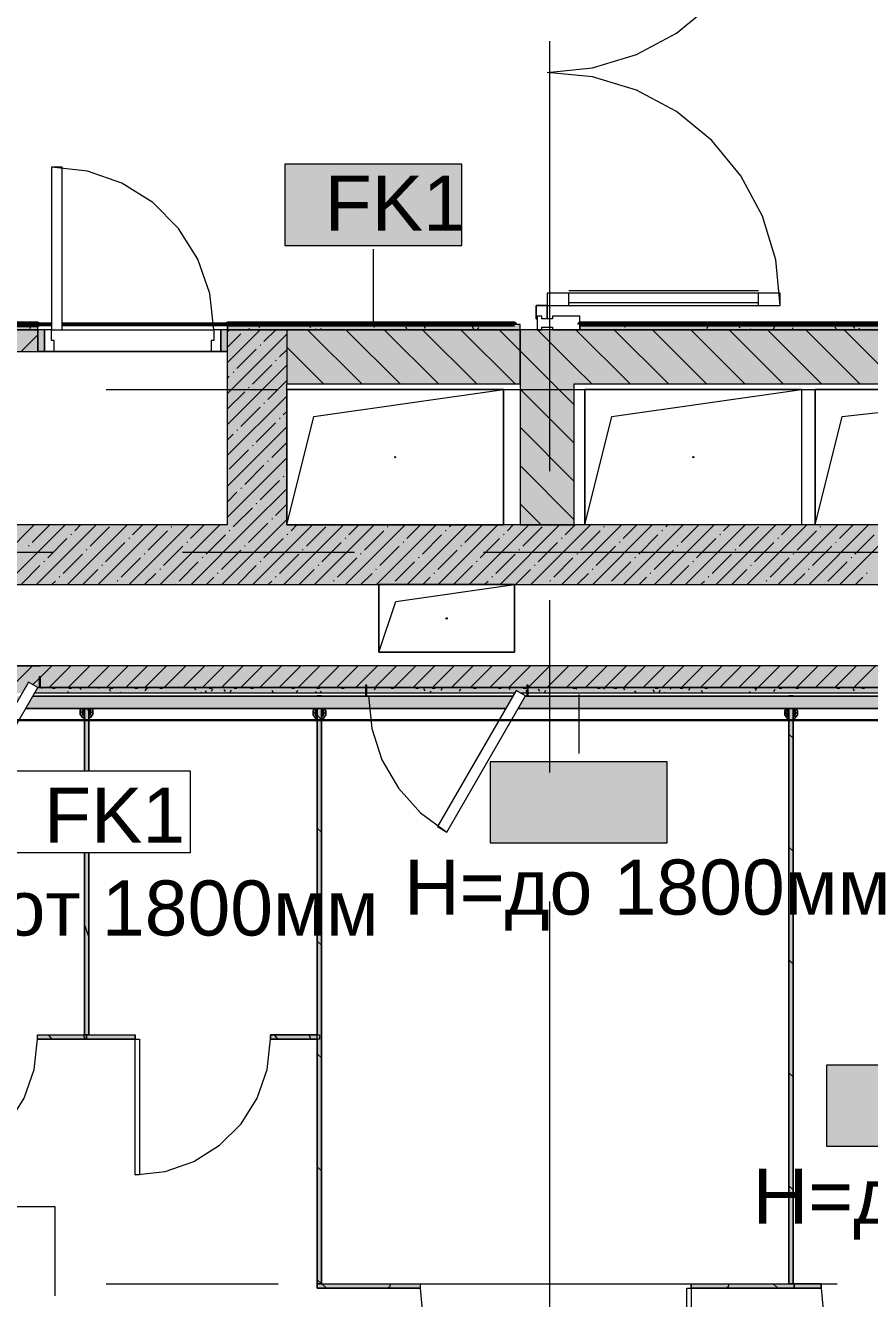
# Model space of a CAD drawing. Header units: millimetres. Extents: x -3817 to 677485, y -22715 to 103890.
# Drawn here: x 648750 to 651865, y 9621 to 14319 of the extents above; entities that cross this region are included whole.
import ezdxf

# ---------------------------------------------------------------- set-up
doc = ezdxf.new("R2010")
doc.units = ezdxf.units.MM
doc.layers.add('PDF _Геометрия', color=7, linetype='Continuous', true_color=0x1d1d1d)
doc.layers.add('PDF _Сплошная заливка', color=7, linetype='Continuous', true_color=0xffffff)
doc.layers.add('PDF _Текст', color=7, linetype='Continuous')
doc.styles.add('PDF GOST-Common', font='arial.ttf')

msp = doc.modelspace()

# ---------------------------------------------------------------- hatches: boundary and pattern name
at = {"layer": 'PDF _Сплошная заливка', "transparency": 33554559}
h = msp.add_hatch(color=256, dxfattribs=at)
h.paths.add_polyline_path([(650775.5, 12475.9), (650775.5, 13195.9), (650575.5, 13195.9), (650575.5, 12475.9)], flags=0)
h.paths.add_polyline_path([(650575.5, 15095.9), (650775.5, 15095.9), (650775.5, 15275.9), (650575.5, 15275.9), (650575.5, 15255.9)], flags=0)
h = msp.add_hatch(color=256, dxfattribs=at)
h.paths.add_polyline_path([(650575.5, 13195.9), (650575.5, 13215.9), (649495.6, 13215.9), (649495.6, 13195.9)], flags=0)
h.paths.add_polyline_path([(648776.4, 13195.9), (648795.6, 13195.9), (648795.6, 13215.9), (648615.5, 13215.9), (648615.5, 13195.9)], flags=0)
for points in [[(652664.5, 13195.9), (652904.5, 13195.9), (652904.5, 13215.9), (650795.5, 13215.9), (650795.5, 13195.9), (652363.3, 13195.9)], [(649494.5, 12475.9), (649714.5, 12475.9), (649714.5, 13195.9), (649495.6, 13194.8), (649494.5, 13115.9)], [(650928.5, 12995.9), (652664.5, 12995.9), (652664.5, 13195.9), (650775.5, 13195.9), (650775.5, 12995.9)], [(646365.5, 12255.9), (653685.5, 12255.9), (653685.5, 12475.9), (646285.5, 12475.9), (646285.5, 12255.9)], [(653135.5, 11875.9), (653155.5, 11875.9), (653155.5, 11955.9), (646365.5, 11955.9), (646365.5, 11875.9), (646405.5, 11875.9), (646405.5, 11915.9), (646410.5, 11915.9), (646410.5, 11875.9), (646949.3, 11875.9), (646960.8, 11895.9), (646995.5, 11875.9), (647000.5, 11875.9), (647000.5, 11915.9), (647005.5, 11915.9), (647005.5, 11875.9), (648205.5, 11875.9), (648205.5, 11915.9), (648210.5, 11915.9), (648210.5, 11875.9), (648749.3, 11875.9), (648760.8, 11895.9), (648795.5, 11875.9), (648800.5, 11875.9), (648800.5, 11915.9), (648805.5, 11915.9), (648805.5, 11875.9), (650005.5, 11875.9), (650005.5, 11884.9), (650010.5, 11884.9), (650010.5, 11875.9), (650600.5, 11875.9), (650600.5, 11884.9), (650605.5, 11884.9), (650605.5, 11875.9), (652363.3, 11875.9)]]:
    msp.add_hatch(color=256, dxfattribs=at).paths.add_polyline_path(points)
h = msp.add_hatch(color=256, dxfattribs=at)
h.paths.add_polyline_path([(652363.3, 11855.9), (653135.5, 11855.9), (653135.5, 11875.9), (650605.5, 11875.9), (650605.5, 11855.9), (651645.9, 11855.9)], flags=0)
h.paths.add_polyline_path([(646405.5, 11855.9), (646937.7, 11855.9), (646949.3, 11875.9), (646385.5, 11875.9), (646385.5, 11855.9)], flags=0)
h.paths.add_polyline_path([(647000.5, 11855.9), (648737.7, 11855.9), (648749.3, 11875.9), (646995.5, 11875.9), (646983.9, 11855.9), (646995.5, 11855.9)], flags=0)
h.paths.add_polyline_path([(650595.5, 11855.9), (650600.5, 11855.9), (650600.5, 11875.9), (650010.5, 11875.9), (650010.5, 11855.9), (650555.6, 11855.9), (650560.8, 11864.9), (650576.4, 11855.9)], flags=0)
h.paths.add_polyline_path([(650005.5, 11855.9), (650005.5, 11875.9), (648795.5, 11875.9), (648783.9, 11855.9), (649852.5, 11855.9)], flags=0)
at = {"layer": 'PDF _Сплошная заливка', "true_color": 0xd7cdc4, "transparency": 33554559}
h = msp.add_hatch(color=254, dxfattribs=at)
h.paths.add_polyline_path([(653078, 11798.4), (653123, 11843.4), (650594.6, 11843.4), (650568.6, 11798.4), (652363.3, 11798.4)], flags=0)
h.paths.add_polyline_path([(649673.1, 11798.4), (650522.4, 11798.4), (650548.4, 11843.4), (648776.4, 11842.8), (648750.7, 11798.4), (649493.8, 11798.4)], flags=0)
h.paths.add_polyline_path([(648238.4, 11798.4), (648704.5, 11798.4), (648730.5, 11843.4), (646976.7, 11843.4), (646950.7, 11798.4), (648059, 11798.4)], flags=0)
h.paths.add_polyline_path([(646443, 11798.4), (646904.5, 11798.4), (646930.5, 11843.4), (646398, 11843.4)], flags=0)
at = {"layer": 'PDF _Сплошная заливка', "true_color": 0xe2ddcd, "transparency": 33554559}
h = msp.add_hatch(color=254, dxfattribs=at)
h.paths.add_polyline_path([(648967.4, 10593.9), (648983.4, 10593.9), (648983.4, 11267.4), (648967.4, 11267.4), (648967.4, 11170.7)], flags=0)
h.paths.add_polyline_path([(648967.4, 11567.4), (648983.4, 11567.4), (648983.4, 11793.9), (648967.4, 11793.9), (648967.4, 11684.5)], flags=0)

# ---------------------------------------------------------------- linework, layer by layer
at = {"layer": 'PDF _Геометрия', "color": 253, "lineweight": 9, "true_color": 0xaaaaaa}
for points in [[(650638.5, 13235.9), (650635.5, 13235.9), (650635.5, 13285.9), (650675.5, 13285.9), (651535.5, 13285.9), (651519, 13453.6), (651470, 13615), (651390.5, 13763.6), (651283.6, 13894), (651153.3, 14000.9), (651004.6, 14080.4), (650843.3, 14129.3), (650675.5, 14145.9), (650843.3, 14162.4), (651004.6, 14211.3), (651153.3, 14290.8), (651283.6, 14397.7), (651390.5, 14528.1), (651470, 14676.7), (651519, 14838.1), (651535.5, 15005.9), (650675.5, 15005.9), (650675.5, 15055.9)], [(650685.5, 12674), (650685.5, 14261.5)], [(648885.6, 13195.9), (649445.6, 13195.9), (649430.6, 13329.4), (649386.2, 13456.2), (649314.7, 13570), (649219.7, 13665), (649105.9, 13736.4), (648979.1, 13780.8), (648845.6, 13795.9)], [(651455.5, 13339.9), (650755.5, 13339.9)], [(650755.5, 13285.9), (650755.5, 13330.9)], [(651455.5, 13295.9), (650755.5, 13295.9)], [(651455.5, 13285.9), (651455.5, 13330.9)], [(650675.5, 13235.9), (650675.5, 13285.9)], [(648845.6, 13195.9), (649445.6, 13195.9)], [(649455.6, 13115.9), (648835.6, 13115.9), (649455.6, 13115.9)], [(649047.7, 12975.9), (649682.7, 12975.9)], [(650158.9, 12975.9), (651746.4, 12975.9)], [(647265.8, 12375.9), (648853.3, 12375.9)], [(649329.6, 12375.9), (649964.6, 12375.9)], [(650440.8, 12375.9), (652028.3, 12375.9)], [(650685.5, 11562.8), (650685.5, 12197.8)], [(650015.5, 11844.9), (650028.2, 11724.3), (650065.6, 11608.9), (650126.2, 11503.9), (650207.4, 11413.8), (650305.5, 11342.6)], [(650685.5, 9499), (650685.5, 11086.5)], [(649047.7, 9675.9), (649682.7, 9675.9)], [(650158.9, 9675.9), (651746.4, 9675.9)]]:
    msp.add_lwpolyline(points, dxfattribs=at)
at = {"layer": 'PDF _Геометрия', "color": 253, "lineweight": 13, "true_color": 0xaaaaaa}
for points in [[(648845.6, 13795.9), (648845.6, 13195.9), (648885.6, 13195.9), (648885.6, 13795.9)], [(648820.6, 13115.9), (648820.6, 13195.9), (648795.6, 13195.9), (648795.6, 13115.9)], [(648845.6, 13195.9), (648820.6, 13195.9), (648820.6, 13115.9), (648855.6, 13115.9), (648855.6, 13155.9), (648845.6, 13155.9)], [(649445.6, 13195.9), (649445.6, 13155.9), (649435.6, 13155.9), (649435.6, 13115.9), (649470.6, 13115.9), (649470.6, 13195.9)], [(649470.6, 13115.9), (649495.6, 13115.9), (649495.6, 13195.9), (649470.6, 13195.9)], [(648505.5, 11373.6), (648795.5, 11875.9), (648760.8, 11895.9), (648470.8, 11393.6)], [(648800.5, 11915.9), (648800.5, 11875.9), (648805.5, 11875.9), (648805.5, 11915.9)], [(650010.5, 11884.9), (650005.5, 11884.9), (650005.5, 11844.9), (650010.5, 11844.9)], [(650305.5, 11342.6), (650595.5, 11844.9), (650560.8, 11864.9), (650270.8, 11362.6)], [(650600.5, 11884.9), (650600.5, 11844.9), (650605.5, 11844.9), (650605.5, 11884.9)]]:
    msp.add_lwpolyline(points, close=True, dxfattribs=at)
at = {"layer": 'PDF _Геометрия', "color": 7, "lineweight": 9}
for points in [[(650360.6, 13807), (649707.5, 13807), (649707.5, 13507), (650360.6, 13507)], [(648615.5, 13195.9), (648795.6, 13195.9)], [(650514.5, 12975.9), (650514.5, 12475.9), (649714.5, 12475.9), (649714.5, 12975.9)], [(651614.5, 12975.9), (651614.5, 12475.9), (650814.5, 12475.9), (650814.5, 12975.9)], [(652664.5, 12975.9), (652664.5, 12475.9), (651664.5, 12475.9), (651664.5, 12975.9)], [(652664.5, 12975.9), (652664.5, 12475.9), (651664.5, 12475.9), (651664.5, 12975.9), (652664.5, 12975.9), (651664.5, 12975.9), (651664.5, 12475.9), (651764.5, 12875.9)], [(650775.5, 12475.9), (650575.5, 12475.9)], [(650554.4, 12255.9), (650554.4, 12005.9), (650054.4, 12005.9), (650054.4, 12255.9)], [(650554.4, 12255.9), (650054.4, 12255.9), (650054.4, 12005.9), (650554.4, 12005.9)], [(650548.4, 11843.4), (648776.7, 11843.4)], [(648795.5, 11875.9), (650005.5, 11875.9)], [(648983.4, 11843.9), (648967.4, 11843.9)], [(650010.5, 11875.9), (650600.5, 11875.9)], [(650522.4, 11798.4), (648750.7, 11798.4)], [(648967.4, 11763.2), (648960.9, 11765.3), (648951.9, 11777.6), (648951.9, 11792.8), (648955.8, 11798), (648951.9, 11792.8), (648951.9, 11777.6), (648960.9, 11765.3)], [(648967.4, 11770.9), (648962.9, 11772.7), (648957.8, 11785.2), (648962.9, 11797.6), (648957.8, 11785.2), (648962.9, 11772.7)], [(648967.4, 11797.9), (648960.3, 11786.5), (648965.2, 11774.1), (648967.4, 11772.4)], [(648967.4, 11798.4), (648967.4, 11567.4), (648967.4, 11793.9)], [(648994.7, 11798.4), (648998.8, 11792.8), (648998.8, 11777.6), (648989.8, 11765.3), (648983.4, 11763.2), (648989.8, 11765.3), (648998.8, 11777.6), (648998.8, 11792.8)], [(648983.4, 11798.4), (648983.4, 11793.9), (648983.4, 11567.4)], [(648983.4, 11772.4), (648990.4, 11783.8), (648985.5, 11796.3), (648983.4, 11797.9)], [(648987.8, 11797.6), (648992.9, 11785.2), (648987.8, 11772.7), (648983.4, 11770.9), (648987.8, 11772.7), (648992.9, 11785.2)], [(649835, 10593.9), (649835, 10577.9), (649655, 10577.9), (649827, 10577.9), (649827, 9674.9), (649827, 11794.9), (649827, 11798.4), (649827, 10593.9), (649655, 10593.9)], [(649827, 11760.1), (649820.5, 11762.2), (649811.6, 11774.5), (649811.6, 11789.7), (649817.9, 11798.4), (649811.6, 11789.7), (649811.6, 11774.5), (649820.5, 11762.2)], [(649827, 11767.8), (649822.6, 11769.7), (649817.4, 11782.1), (649822.6, 11794.5), (649827, 11796.3), (649822.6, 11794.5), (649817.4, 11782.1), (649822.6, 11769.7)], [(649827, 11794.9), (649820, 11783.5), (649824.8, 11771), (649827, 11769.3)], [(649843, 11798.4), (649843, 11794.9), (649843, 9674.9)], [(649852.5, 11797.8), (649858.4, 11789.7), (649858.4, 11774.5), (649849.4, 11762.2), (649843, 11760.1), (649849.4, 11762.2), (649858.4, 11774.5), (649858.4, 11789.7)], [(649843, 11769.3), (649850, 11780.7), (649845.2, 11793.2), (649843, 11794.9)], [(651567.5, 11760.1), (651561, 11762.2), (651552.1, 11774.5), (651552.1, 11789.7), (651558.4, 11798.4), (651552.1, 11789.7), (651552.1, 11774.5), (651561, 11762.2)], [(651567.5, 11767.8), (651563.1, 11769.7), (651557.9, 11782.1), (651563.1, 11794.5), (651567.5, 11796.3), (651563.1, 11794.5), (651557.9, 11782.1), (651563.1, 11769.7)], [(651567.5, 11794.9), (651560.5, 11783.5), (651565.3, 11771), (651567.5, 11769.3)], [(651567.5, 11798.4), (651567.5, 9674.9), (651567.5, 11794.9)], [(651592.6, 11798.4), (651598.9, 11789.7), (651598.9, 11774.5), (651589.9, 11762.2), (651583.5, 11760.1), (651589.9, 11762.2), (651598.9, 11774.5), (651598.9, 11789.7)], [(651583.5, 11798.4), (651583.5, 11794.9), (651583.5, 9674.9)], [(651583.5, 11796.3), (651587.9, 11794.5), (651593, 11782.1), (651587.9, 11769.7), (651583.5, 11767.8), (651587.9, 11769.7), (651593, 11782.1), (651587.9, 11794.5)], [(651583.5, 11769.3), (651590.5, 11780.7), (651585.7, 11793.2), (651583.5, 11794.9)], [(649359.1, 11567.4), (648706, 11567.4), (648706, 11267.4), (649359.1, 11267.4)], [(651118.4, 11602.2), (650465.3, 11602.2), (650465.3, 11302.2), (651118.4, 11302.2)], [(652359.5, 10482.9), (651706.4, 10482.9), (651706.4, 10182.9), (652359.5, 10182.9)]]:
    msp.add_lwpolyline(points, close=True, dxfattribs=at)
for points in [[(650034.1, 13216.4), (650034.1, 13493.1)], [(650555.5, 13215.9), (649495.6, 13215.9)], [(652904.5, 13215.9), (650796.5, 13215.9)], [(649714.5, 13195.9), (649714.5, 12995.9)], [(652664.5, 12995.9), (652664.5, 13195.9), (650795.5, 13195.9), (652664.5, 13195.9)], [(649714.5, 12475.9), (649814.5, 12875.9), (650514.5, 12975.9), (650514.5, 12475.9)], [(649714.5, 12975.9), (650514.5, 12975.9), (649714.5, 12975.9), (649714.5, 12475.9), (650514.5, 12475.9), (650514.5, 12975.9)], [(651614.5, 12975.9), (651614.5, 12475.9), (650814.5, 12475.9), (650814.5, 12975.9), (651614.5, 12975.9), (650814.5, 12975.9), (650814.5, 12475.9), (650914.5, 12875.9), (651614.5, 12975.9), (651614.5, 12475.9)], [(650054.4, 12005.9), (650116.9, 12193.4), (650554.4, 12255.9), (650554.4, 12005.9), (650054.4, 12005.9), (650054.4, 12255.9)], [(649843, 11843.2), (649843, 11844.9), (649827, 11844.9), (649827, 11843.2)], [(653123, 11843.4), (650594.6, 11843.4), (653123, 11843.4), (653123, 7308.4)], [(653135.5, 11875.9), (650605.5, 11875.9), (653135.5, 11875.9), (653155.5, 11875.9), (653155.5, 7295.9)], [(650791.9, 11850.4), (650791.9, 11632.3)], [(651583.5, 11843.2), (651583.5, 11844.9), (651567.5, 11844.9), (651567.5, 11843.2)], [(648967.4, 11796.9), (648964.7, 11795.8), (648960.3, 11785.2), (648964.7, 11774.5), (648967.4, 11773.4)], [(648967.4, 11773.5), (648967.4, 11776.2), (648967.4, 11779.8), (648967.4, 11783.6), (648967.4, 11787), (648967.4, 11790.6), (648967.4, 11794.1), (648967.4, 11796.9)], [(648983.4, 11796.9), (648983.4, 11794.1), (648983.4, 11790.5), (648983.4, 11786.7), (648983.4, 11783.3), (648983.4, 11779.7), (648983.4, 11776.2), (648983.4, 11773.5)], [(648983.4, 11773.4), (648986, 11774.5), (648990.4, 11785.2), (648986, 11795.8), (648983.4, 11796.9)], [(649827, 11793.8), (649824.3, 11792.7), (649819.9, 11782.1), (649824.3, 11771.4), (649827, 11770.3)], [(649827, 11770.4), (649827, 11773.1), (649827, 11776.8), (649827, 11780.5), (649827, 11783.9), (649827, 11787.6), (649827, 11791.1), (649827, 11793.8)], [(649852.5, 11781.9), (649847.4, 11769.7), (649843, 11767.8), (649847.4, 11769.7), (649852.5, 11782.1), (649847.4, 11794.5), (649843, 11796.3), (649847.4, 11794.5), (649852.5, 11782.2)], [(649843, 11793.8), (649843, 11791.1), (649843, 11787.4), (649843, 11783.6), (649843, 11780.2), (649843, 11776.6), (649843, 11773.1), (649843, 11770.4)], [(649843, 11770.3), (649845.6, 11771.4), (649850, 11782.1), (649845.6, 11792.7), (649843, 11793.8)], [(653078, 11798.4), (650568.6, 11798.4), (653078, 11798.4), (653078, 7353.4)], [(651567.5, 11793.8), (651564.8, 11792.7), (651560.4, 11782.1), (651564.8, 11771.4), (651567.5, 11770.3)], [(651567.5, 11770.4), (651567.5, 11773.1), (651567.5, 11776.8), (651567.5, 11780.5), (651567.5, 11783.9), (651567.5, 11787.6), (651567.5, 11791.1), (651567.5, 11793.8)], [(651583.5, 11793.8), (651583.5, 11791.1), (651583.5, 11787.4), (651583.5, 11783.6), (651583.5, 11780.2), (651583.5, 11776.6), (651583.5, 11773.1), (651583.5, 11770.4)], [(651583.5, 11770.3), (651586.1, 11771.4), (651590.5, 11782.1), (651586.1, 11792.7), (651583.5, 11793.8)], [(648967.4, 11267.4), (648967.4, 10593.9), (648967.4, 11267.4)], [(648983.4, 11267.4), (648983.4, 10593.9), (648983.4, 11267.4)], [(648295, 10077.9), (648295, 10577.9), (648311, 10577.9), (648311, 10077.9), (648295, 10077.9), (648406.2, 10090.4), (648511.9, 10127.4), (648606.7, 10186.9), (648685.9, 10266.1), (648745.5, 10360.9), (648782.4, 10466.6), (648795, 10577.9), (648795, 10593.9)], [(648795, 10577.9), (648795, 10593.9), (648975, 10593.9), (648975, 10577.9), (648975, 10593.9), (649155, 10593.9), (649155, 10577.9), (649155, 10593.9)], [(648975, 10577.9), (648795, 10577.9), (648975, 10577.9)], [(648983.4, 10593.9), (648967.4, 10593.9)], [(649155, 10577.9), (648975, 10577.9), (649155, 10577.9)], [(649155, 10077.9), (649155, 10577.9), (649171, 10577.9), (649171, 10077.9), (649155, 10077.9), (649266.2, 10090.4), (649371.9, 10127.4), (649466.7, 10186.9), (649545.9, 10266.1), (649605.5, 10360.9), (649642.4, 10466.6), (649655, 10577.9), (649655, 10593.9), (649655, 10577.9)], [(646631, 9960.6), (648858.4, 9960.6), (648858.4, 9631.3)], [(649843, 9674.9), (649827, 9674.9), (650207, 9674.9), (650207, 9658.9), (650222.2, 9485.2), (650267.3, 9316.8), (650341, 9158.9), (650440.9, 9016.1), (650564.2, 8892.8), (650707, 8792.8), (650865, 8719.2), (651033.3, 8674), (651207, 8658.9), (651191, 8658.9), (651191, 9658.9), (651207, 9658.9), (651207, 8658.9)], [(649827, 9674.9), (649827, 9658.9), (649827, 9674.9)], [(649827, 9658.9), (650207, 9658.9), (649827, 9658.9)], [(650207, 9674.9), (650207, 9658.9)], [(651207, 9674.9), (651587, 9674.9), (651587, 9658.9), (651587, 9674.9)], [(651207, 9674.9), (651207, 9658.9), (651207, 9674.9)], [(651207, 9658.9), (651587, 9658.9), (651207, 9658.9)], [(651583.5, 9674.9), (651567.5, 9674.9)], [(651687, 9658.9), (651687, 9674.9), (651587, 9674.9), (651687, 9674.9), (651687, 9658.9), (651702.2, 9485.2), (651747.3, 9316.8), (651821, 9158.9), (651920.9, 9016.1), (652044.2, 8892.8), (652187, 8792.8), (652345, 8719.2), (652513.3, 8674), (652687, 8658.9), (652671, 8658.9), (652671, 9658.9), (652687, 9658.9), (652687, 8658.9)], [(651687, 9658.9), (651587, 9658.9), (651687, 9658.9)]]:
    msp.add_lwpolyline(points, dxfattribs=at)
at = {"layer": 'PDF _Геометрия', "color": 253, "lineweight": 9, "true_color": 0xaaaaaa}
for points in [[(650675.5, 13330.9), (650675.5, 13285.9), (651535.5, 13285.9), (651535.5, 13330.9), (650675.5, 13330.9), (650675.5, 13285.9), (651535.5, 13285.9), (651535.5, 13330.9)], [(650675.5, 13285.9), (650635.5, 13285.9), (650635.5, 13235.9), (650638.5, 13235.9), (650635.5, 13235.9), (650635.5, 13285.9), (650675.5, 13285.9), (650675.5, 13235.9)]]:
    msp.add_lwpolyline(points, close=True, dxfattribs=at)
at = {"layer": 'PDF _Геометрия', "color": 253, "lineweight": 13, "true_color": 0xaaaaaa}
msp.add_lwpolyline([(650638.5, 13235.9), (650635.5, 13235.9), (650635.5, 13285.9), (650675.5, 13285.9), (650675.5, 13235.9), (650655.5, 13235.9)], dxfattribs=at)
at = {"layer": 'PDF _Геометрия', "color": 231, "lineweight": 70, "true_color": 0xff80c0}
for points in [[(648595.5, 12496.9), (645585.5, 12496.9), (645585.5, 12495.9), (648595.5, 12495.9), (648595.5, 13215.9), (648795.6, 13215.9), (648795.6, 13216.9), (648595.5, 13216.9), (648594.5, 13216.9), (648594.5, 12607.6)], [(650555.5, 13215.9), (650555.5, 13216.9), (649495.6, 13216.9), (649495.6, 13215.9)], [(652905.5, 12746.9), (652905.5, 13215.9), (652905.5, 13216.9), (650796.5, 13216.9), (650796.5, 13215.9)]]:
    msp.add_lwpolyline(points, dxfattribs=at)
at = {"layer": 'PDF _Геометрия', "color": 9, "lineweight": 9, "true_color": 0xc0c0c0}
for points in [[(649494.5, 13115.9), (649494.5, 12475.9), (646285.5, 12475.9), (645615.5, 12475.9), (648625.5, 12475.9), (648625.5, 12495.9), (648595.5, 12495.9), (648595.5, 12475.9), (648615.5, 12475.9), (648615.5, 13195.9), (648615.5, 13115.9), (648795.6, 13115.9), (648795.6, 13195.9), (648795.6, 13215.9), (648615.5, 13215.9), (648595.5, 13215.9), (648595.5, 12496.9)], [(648795.6, 13195.9), (648795.6, 13215.9), (648845.6, 13215.9)], [(648885.6, 13215.9), (649495.6, 13215.9), (649495.6, 13195.9), (650575.5, 13195.9), (650575.5, 13215.9), (650555.5, 13215.9)], [(650796.5, 13215.9), (650795.5, 13215.9), (650795.5, 13195.9), (650775.5, 13195.9), (650575.5, 13195.9), (650575.5, 12475.9), (649714.5, 12475.9), (649714.5, 12995.9), (650575.5, 12995.9), (650575.5, 13195.9), (649714.5, 13195.9), (649494.5, 13195.9)], [(649495.6, 13195.9), (649495.6, 13215.9)], [(649493.8, 13115.9), (648795.6, 13115.9)], [(648205.5, 11955.9), (648805.5, 11955.9)], [(648783.9, 11855.9), (650005.5, 11855.9)], [(650010.5, 11855.9), (650555.6, 11855.9)], [(650576.4, 11855.9), (650600.5, 11855.9)], [(650605.5, 11855.9), (653135.5, 11855.9), (653135.5, 7295.9), (652845.5, 7295.9), (652845.5, 7283.9)]]:
    msp.add_lwpolyline(points, dxfattribs=at)
at = {"layer": 'PDF _Геометрия', "color": 253, "lineweight": 9, "true_color": 0x9b9b9b}
for points in [[(648758, 13214.4), (648768.1, 13214.4)], [(648770, 13207.7), (648764.9, 13199)], [(649616.8, 13211.5), (649611.8, 13202.7)], [(649654.6, 13215.9), (649653.4, 13213.9)], [(649693.9, 13210), (649690.5, 13215.9)], [(649725, 13215.9), (649721.5, 13209.8)], [(649761.9, 13214), (649760.8, 13215.9)], [(649803.5, 13202.9), (649798.5, 13211.6)], [(649939.6, 13211), (649936.8, 13215.9)], [(649971.3, 13215.9), (649967.2, 13208.7)], [(650040.3, 13213.3), (650035.2, 13204.6)], [(650117.3, 13208.1), (650112.8, 13215.9)], [(650158.9, 13196.9), (650153.9, 13205.6)], [(650227, 13201), (650221.9, 13209.7)], [(650404.7, 13198), (650399.6, 13206.7)], [(650422.1, 13204.1), (650417.3, 13195.9)], [(650463.7, 13215.2), (650458.7, 13206.5)], [(650569.6, 13215.9), (650568.3, 13213.6)], [(650816, 13215.9), (650814.1, 13212.5)], [(650886.4, 13215.9), (650882.1, 13208.4)], [(650922.5, 13215.4), (650922.3, 13215.9)], [(650964.2, 13204.3), (650959.2, 13213)], [(651268.9, 13207.9), (651263.9, 13199.2)], [(651277.9, 13209.4), (651274.2, 13215.9)], [(651308.7, 13215.9), (651305.6, 13210.3)], [(651346, 13213.5), (651344.6, 13215.9)], [(651387.6, 13202.4), (651382.6, 13211.1)], [(651514.7, 13206.8), (651509.7, 13198.1)], [(651523.7, 13210.5), (651520.6, 13215.9)], [(651582.7, 13202.7), (651578.8, 13195.9)], [(651701.4, 13207.5), (651696.6, 13215.9)], [(651731.1, 13215.9), (651729, 13212.2)], [(651743, 13196.4), (651738, 13205.1)], [(651811.1, 13200.5), (651806, 13209.2)], [(651828.4, 13201.6), (651825.1, 13195.9)], [(649575.2, 13200.3), (649572.6, 13195.9)], [(649820.9, 13199.2), (649819, 13195.9)], [(649842.8, 13195.9), (649840.1, 13200.4)], [(650265.1, 13195.9), (650263.6, 13198.5)], [(650981.6, 13197.8), (650980.4, 13195.9)], [(651426.6, 13195.9), (651424.2, 13199.9)], [(651848.9, 13195.9), (651847.7, 13198)], [(648810.5, 11875.9), (648808.2, 11871.8)], [(648849.5, 11873.3), (648859.5, 11873.3)], [(648907.6, 11861.2), (648904.6, 11855.9)], [(648910.4, 11873.3), (648920.5, 11873.3)], [(648955.1, 11868.3), (648950.7, 11875.9)], [(648975.7, 11857.1), (648975, 11855.9)], [(649023.1, 11872.4), (649021.1, 11875.9)], [(649064.7, 11861.3), (649059.7, 11870)], [(649062.8, 11873.3), (649072.9, 11873.3)], [(649103, 11855.9), (649101.3, 11858.8)], [(649154.3, 11873.3), (649164.3, 11873.3)], [(649195, 11871.2), (649190, 11862.5)], [(649200.8, 11869.4), (649197.1, 11875.9)], [(649232.9, 11875.9), (649231.6, 11873.7)], [(649245.7, 11873.3), (649255.8, 11873.3)], [(649378.5, 11866.4), (649373.5, 11875.1)], [(649399.1, 11859), (649397.3, 11855.9)], [(649419.8, 11855.9), (649415.1, 11864)], [(649428.6, 11873.3), (649438.7, 11873.3)], [(649440.7, 11870.1), (649435.7, 11861.4)], [(649488.2, 11859.4), (649483.1, 11868.1)], [(649508.8, 11866), (649503.7, 11857.3)], [(649520, 11873.3), (649530.1, 11873.3)], [(649525.4, 11855.9), (649524.8, 11856.9)], [(649581, 11873.3), (649591.1, 11873.3)], [(649655.2, 11875.9), (649655, 11875.6)], [(649665.9, 11856.4), (649660.8, 11865.1)], [(649733.4, 11873.3), (649743.5, 11873.3)], [(649754.5, 11864.9), (649749.5, 11856.2)], [(649760.3, 11875.7), (649760.2, 11875.9)], [(649822.5, 11860.9), (649819.6, 11855.9)], [(649824.8, 11873.3), (649834.9, 11873.3)], [(649842.1, 11855.9), (649838.5, 11862.1)], [(649916.3, 11873.3), (649926.3, 11873.3)], [(650041.9, 11875), (650036.8, 11866.3)], [(650099.2, 11873.3), (650109.2, 11873.3)], [(650183.7, 11873.8), (650182.5, 11875.9)], [(650190.6, 11873.3), (650200.7, 11873.3)], [(650225.4, 11862.6), (650220.3, 11871.3)], [(650246, 11862.8), (650242, 11855.9)], [(650251.6, 11873.3), (650261.6, 11873.3)], [(650287.6, 11873.9), (650282.6, 11865.2)], [(650355.6, 11869.8), (650350.6, 11861.1)], [(650404, 11873.3), (650414, 11873.3)], [(650495.4, 11873.3), (650505.5, 11873.3)], [(650539.1, 11867.8), (650534.5, 11875.9)], [(650586.8, 11873.3), (650596.9, 11873.3)], [(650600.5, 11867.2), (650596.3, 11860)], [(650607.2, 11871.9), (650605.5, 11874.8)], [(650648.8, 11860.7), (650643.8, 11869.5)], [(650669.4, 11864.6), (650664.4, 11855.9)], [(650686.8, 11855.9), (650685.4, 11858.3)], [(650769.7, 11873.3), (650779.8, 11873.3)], [(650784.9, 11868.9), (650780.9, 11875.9)], [(650861.2, 11873.3), (650871.2, 11873.3)], [(650887, 11875.9), (650883.7, 11870.1)], [(650922.1, 11873.3), (650932.2, 11873.3)], [(650962.6, 11865.9), (650957.5, 11874.6)], [(651003.6, 11855.9), (650999.2, 11863.5)], [(651072.2, 11858.8), (651067.2, 11867.6)], [(651074.5, 11873.3), (651084.6, 11873.3)], [(651092.8, 11866.5), (651087.8, 11857.8)], [(651109.2, 11855.9), (651108.9, 11856.4)], [(651133.4, 11875.9), (651129.5, 11869)], [(651166, 11873.3), (651176, 11873.3)], [(651202.5, 11873.6), (651197.5, 11864.9)], [(651249.9, 11855.9), (651244.9, 11864.6)], [(651257.4, 11873.3), (651267.5, 11873.3)], [(651344.4, 11875.2), (651344, 11875.9)], [(651425.9, 11855.9), (651422.6, 11861.6)], [(651440.3, 11873.3), (651450.3, 11873.3)], [(651448.2, 11872.5), (651443.2, 11863.8)], [(651516.3, 11868.4), (651511.3, 11859.7)], [(651531.7, 11873.3), (651541.8, 11873.3)], [(651592.7, 11873.3), (651602.7, 11873.3)], [(651731.7, 11875.9), (651730.6, 11873.9)], [(651745.1, 11873.3), (651755.1, 11873.3)], [(651767.8, 11873.3), (651766.3, 11875.9)], [(651809.5, 11862.1), (651804.4, 11870.8)], [(651836.5, 11873.3), (651846.6, 11873.3)]]:
    msp.add_lwpolyline(points, dxfattribs=at)
at = {"layer": 'PDF _Геометрия', "color": 231, "lineweight": 53, "true_color": 0xff80c0}
for points in [[(648795.6, 13216.9), (648845.6, 13216.9)], [(648845.6, 13215.9), (648795.6, 13215.9)], [(648885.6, 13216.9), (649495.6, 13216.9)], [(649495.6, 13215.9), (648885.6, 13215.9)]]:
    msp.add_lwpolyline(points, dxfattribs=at)
at = {"layer": 'PDF _Геометрия', "color": 231, "lineweight": 9, "true_color": 0xff80c0}
for points in [[(649495.6, 13215.9), (650555.5, 13215.9)], [(650796.5, 13215.9), (652904.5, 13215.9)]]:
    msp.add_lwpolyline(points, dxfattribs=at)
at = {"layer": 'PDF _Геометрия', "color": 7, "lineweight": 20}
msp.add_lwpolyline([(650655.5, 13195.9), (650655.5, 13205.9), (650695.5, 13205.9), (650695.5, 13195.9), (650795.5, 13195.9), (650795.5, 13245.9), (650695.5, 13245.9), (650695.5, 13235.9), (650655.5, 13235.9), (650655.5, 13245.9), (650638.5, 13245.9), (650638.5, 13195.9)], close=True, dxfattribs=at)
at = {"layer": 'PDF _Геометрия', "lineweight": 9}
for points in [[(648734, 13115.9), (648795.6, 13177.5)], [(649494.5, 13073.6), (649616.7, 13195.9)], [(649494.5, 12959.6), (649714.5, 13179.6)], [(649495.6, 13188.8), (649502.7, 13195.9)], [(649495.6, 13131.8), (649544.8, 13181)], [(649559.1, 13195.2), (649559.7, 13195.9)], [(649630.4, 13152.5), (649673.7, 13195.9)], [(649991.3, 12995.9), (649791.3, 13195.9)], [(650132.8, 12995.9), (649932.8, 13195.9)], [(650274.2, 12995.9), (650074.2, 13195.9)], [(650415.6, 12995.9), (650215.6, 13195.9)], [(650557, 12995.9), (650357, 13195.9)], [(650775.5, 12918.8), (650575.5, 13118.8), (650498.4, 13195.9)], [(650839.9, 12995.9), (650775.5, 13060.3), (650639.9, 13195.9)], [(650981.3, 12995.9), (650781.3, 13195.9)], [(651122.7, 12995.9), (650922.7, 13195.9)], [(651264.1, 12995.9), (651064.1, 13195.9)], [(651405.6, 12995.9), (651205.6, 13195.9)], [(651547, 12995.9), (651347, 13195.9)], [(651688.4, 12995.9), (651488.4, 13195.9)], [(651829.8, 12995.9), (651629.8, 13195.9)], [(651971.2, 12995.9), (651771.2, 13195.9)], [(649530.6, 13052.7), (649601.8, 13124)], [(649616.1, 13138.2), (649618.5, 13140.6)], [(649687.4, 13095.5), (649714.5, 13122.5)], [(649849.9, 12995.9), (649714.5, 13131.3)], [(649494.5, 12845.5), (649714.5, 13065.5)], [(649587.6, 12995.7), (649658.9, 13066.9)], [(649673.1, 13081.2), (649675.5, 13083.6)], [(649494.5, 13016.6), (649502.1, 13024.2)], [(649516.3, 13038.4), (649518.7, 13040.8)], [(649494.5, 12902.5), (649559.1, 12967.1)], [(649573.3, 12981.4), (649575.7, 12983.8)], [(649644.6, 12938.6), (649714.5, 13008.5)], [(650775.5, 12777.4), (650575.5, 12977.4)], [(649494.5, 12731.5), (649714.5, 12951.5)], [(649630.4, 12924.4), (649632.7, 12926.7)], [(649544.8, 12838.8), (649616.1, 12910.1)], [(649701.6, 12881.6), (649714.5, 12894.4)], [(649494.5, 12617.4), (649714.5, 12837.4)], [(649530.6, 12824.6), (649532.9, 12827)], [(649601.8, 12781.8), (649673.1, 12853.1)], [(649687.4, 12867.4), (649689.8, 12869.7)], [(650775.5, 12636), (650575.5, 12836)], [(649494.5, 12788.5), (649516.3, 12810.3)], [(649658.9, 12724.8), (649714.5, 12780.4)], [(649502.1, 12682), (649573.3, 12753.3)], [(649587.6, 12767.6), (649590, 12769.9)], [(649494.5, 12503.4), (649714.5, 12723.4)], [(649559.1, 12625), (649630.4, 12696.3)], [(649644.6, 12710.5), (649647, 12712.9)], [(650775.5, 12494.6), (650575.5, 12694.6)], [(649616.1, 12568), (649687.4, 12639.3)], [(649701.6, 12653.5), (649704, 12655.9)], [(649361, 12255.9), (649581, 12475.9), (649714.5, 12609.3)], [(649494.5, 12560.4), (649530.6, 12596.5)], [(649544.8, 12610.7), (649547.2, 12613.1)], [(649601.8, 12553.7), (649604.2, 12556.1)], [(649673.1, 12510.9), (649714.5, 12552.3)], [(650652.8, 12475.9), (650575.5, 12553.1)], [(649516.3, 12468.2), (649524, 12475.9), (649587.6, 12539.5)], [(649658.9, 12496.7), (649661.2, 12499.1)], [(648562.7, 12255.9), (648782.7, 12475.9)], [(648676.7, 12255.9), (648896.7, 12475.9)], [(648775, 12411.2), (648839.7, 12475.9)], [(648790.8, 12255.9), (649010.8, 12475.9)], [(648904.8, 12255.9), (649124.8, 12475.9)], [(648931.8, 12453.9), (648953.7, 12475.9)], [(648988.8, 12396.9), (649060.1, 12468.2)], [(649018.9, 12255.9), (649238.9, 12475.9)], [(649132.9, 12255.9), (649352.9, 12475.9)], [(649145.6, 12439.7), (649181.8, 12475.9)], [(649202.7, 12382.6), (649274, 12453.9)], [(649247, 12255.9), (649467, 12475.9)], [(649288.2, 12468.2), (649290.6, 12470.6)], [(649359.5, 12425.4), (649409.9, 12475.9)], [(649475.1, 12255.9), (649695.1, 12475.9), (649714.5, 12495.3)], [(649502.1, 12453.9), (649504.4, 12456.3)], [(649573.3, 12411.2), (649638, 12475.9), (649644.6, 12482.4)], [(649589.1, 12255.9), (649809.1, 12475.9)], [(649703.2, 12255.9), (649923.2, 12475.9)], [(649730.2, 12453.9), (649752.1, 12475.9)], [(649787.2, 12396.9), (649858.5, 12468.2)], [(649817.2, 12255.9), (650037.2, 12475.9)], [(649931.3, 12255.9), (650151.3, 12475.9)], [(649944, 12439.7), (649980.2, 12475.9)], [(650001, 12382.6), (650072.3, 12453.9)], [(650045.3, 12255.9), (650265.3, 12475.9)], [(650086.6, 12468.2), (650088.9, 12470.6)], [(650157.8, 12425.4), (650208.3, 12475.9)], [(650159.4, 12255.9), (650379.4, 12475.9)], [(650273.4, 12255.9), (650493.4, 12475.9)], [(650300.4, 12453.9), (650302.8, 12456.3)], [(650314.7, 12468.2), (650322.3, 12475.9)], [(650371.7, 12411.2), (650436.4, 12475.9)], [(650387.5, 12255.9), (650607.5, 12475.9)], [(650501.5, 12255.9), (650721.5, 12475.9)], [(650528.5, 12453.9), (650550.4, 12475.9)], [(650585.5, 12396.9), (650656.8, 12468.2)], [(650615.5, 12255.9), (650835.5, 12475.9)], [(650729.6, 12255.9), (650949.6, 12475.9)], [(650742.3, 12439.7), (650778.5, 12475.9)], [(650799.4, 12382.6), (650870.6, 12453.9)], [(650843.6, 12255.9), (651063.6, 12475.9)], [(650884.9, 12468.2), (650887.3, 12470.6)], [(650956.2, 12425.4), (651006.6, 12475.9)], [(650957.7, 12255.9), (651177.7, 12475.9)], [(651071.7, 12255.9), (651291.7, 12475.9)], [(651098.7, 12453.9), (651101.1, 12456.3)], [(651113, 12468.2), (651120.7, 12475.9)], [(651170, 12411.2), (651234.7, 12475.9)], [(651185.8, 12255.9), (651405.8, 12475.9)], [(651299.8, 12255.9), (651519.8, 12475.9)], [(651326.8, 12453.9), (651348.8, 12475.9)], [(651383.9, 12396.9), (651455.1, 12468.2)], [(651413.9, 12255.9), (651633.9, 12475.9)], [(651527.9, 12255.9), (651747.9, 12475.9)], [(651540.7, 12439.7), (651576.9, 12475.9)], [(651597.7, 12382.6), (651669, 12453.9)], [(651642, 12255.9), (651862, 12475.9)], [(651683.2, 12468.2), (651685.6, 12470.6)], [(651754.5, 12425.4), (651805, 12475.9)], [(651756, 12255.9), (651976, 12475.9)], [(648832, 12354.1), (648903.3, 12425.4)], [(648917.5, 12439.7), (648919.9, 12442)], [(649045.9, 12339.9), (649117.1, 12411.2)], [(649131.4, 12425.4), (649133.8, 12427.8)], [(649345.2, 12411.2), (649347.6, 12413.5)], [(649416.5, 12368.4), (649487.8, 12439.7)], [(649630.4, 12354.1), (649701.6, 12425.4)], [(649715.9, 12439.7), (649718.3, 12442)], [(649844.2, 12339.9), (649915.5, 12411.2)], [(649929.7, 12425.4), (649932.1, 12427.8)], [(650143.6, 12411.2), (650145.9, 12413.5)], [(650214.9, 12368.4), (650286.1, 12439.7)], [(650428.7, 12354.1), (650500, 12425.4)], [(650514.2, 12439.7), (650516.6, 12442)], [(650642.5, 12339.9), (650713.8, 12411.2)], [(650728.1, 12425.4), (650730.5, 12427.8)], [(650941.9, 12411.2), (650944.3, 12413.5)], [(651013.2, 12368.4), (651084.5, 12439.7)], [(651227, 12354.1), (651298.3, 12425.4)], [(651312.6, 12439.7), (651315, 12442)], [(651440.9, 12339.9), (651512.2, 12411.2)], [(651526.4, 12425.4), (651528.8, 12427.8)], [(651740.3, 12411.2), (651742.6, 12413.5)], [(651811.5, 12368.4), (651882.8, 12439.7)], [(648760.7, 12396.9), (648763.1, 12399.3)], [(648889, 12297.1), (648960.3, 12368.4)], [(648974.6, 12382.6), (648976.9, 12385)], [(649188.4, 12368.4), (649190.8, 12370.8)], [(649259.7, 12325.6), (649331, 12396.9)], [(649402.3, 12354.1), (649404.6, 12356.5)], [(649473.5, 12311.4), (649544.8, 12382.6)], [(649559.1, 12396.9), (649561.4, 12399.3)], [(649687.4, 12297.1), (649758.7, 12368.4)], [(649772.9, 12382.6), (649775.3, 12385)], [(649986.8, 12368.4), (649989.1, 12370.8)], [(650058, 12325.6), (650129.3, 12396.9)], [(650200.6, 12354.1), (650203, 12356.5)], [(650271.9, 12311.4), (650343.2, 12382.6)], [(650357.4, 12396.9), (650359.8, 12399.3)], [(650485.7, 12297.1), (650557, 12368.4)], [(650571.3, 12382.6), (650573.6, 12385)], [(650785.1, 12368.4), (650787.5, 12370.8)], [(650856.4, 12325.6), (650927.7, 12396.9)], [(650998.9, 12354.1), (651001.3, 12356.5)], [(651070.2, 12311.4), (651141.5, 12382.6)], [(651155.8, 12396.9), (651158.1, 12399.3)], [(651284.1, 12297.1), (651355.4, 12368.4)], [(651369.6, 12382.6), (651372, 12385)], [(651583.4, 12368.4), (651585.8, 12370.8)], [(651654.7, 12325.6), (651726, 12396.9)], [(651797.3, 12354.1), (651799.7, 12356.5)], [(648733.7, 12255.9), (648803.5, 12325.6)], [(648817.8, 12339.9), (648820.1, 12342.2)], [(648961.8, 12255.9), (649017.3, 12311.4)], [(649031.6, 12325.6), (649034, 12328)], [(649102.9, 12282.9), (649174.2, 12354.1)], [(649245.4, 12311.4), (649247.8, 12313.7)], [(649316.7, 12268.6), (649388, 12339.9)], [(649532.1, 12255.9), (649601.8, 12325.6)], [(649616.1, 12339.9), (649618.5, 12342.2)], [(649760.2, 12255.9), (649815.7, 12311.4)], [(649829.9, 12325.6), (649832.3, 12328)], [(649901.2, 12282.9), (649972.5, 12354.1)], [(650043.8, 12311.4), (650046.2, 12313.7)], [(650115.1, 12268.6), (650186.3, 12339.9)], [(650330.4, 12255.9), (650400.2, 12325.6)], [(650414.4, 12339.9), (650416.8, 12342.2)], [(650558.5, 12255.9), (650614, 12311.4)], [(650628.3, 12325.6), (650630.7, 12328)], [(650699.6, 12282.9), (650770.8, 12354.1)], [(650842.1, 12311.4), (650844.5, 12313.7)], [(650913.4, 12268.6), (650984.7, 12339.9)], [(651128.8, 12255.9), (651198.5, 12325.6)], [(651212.8, 12339.9), (651215.2, 12342.2)], [(651356.9, 12255.9), (651412.4, 12311.4)], [(651426.6, 12325.6), (651429, 12328)], [(651497.9, 12282.9), (651569.2, 12354.1)], [(651640.5, 12311.4), (651642.8, 12313.7)], [(651711.8, 12268.6), (651783, 12339.9)], [(648847.8, 12255.9), (648860.5, 12268.6)], [(648874.8, 12282.9), (648877.2, 12285.2)], [(649088.6, 12268.6), (649091, 12271)], [(649189.9, 12255.9), (649231.2, 12297.1)], [(649418, 12255.9), (649445, 12282.9)], [(649459.3, 12297.1), (649461.7, 12299.5)], [(649646.1, 12255.9), (649658.9, 12268.6)], [(649673.1, 12282.9), (649675.5, 12285.2)], [(649887, 12268.6), (649889.3, 12271)], [(649988.3, 12255.9), (650029.5, 12297.1)], [(650216.4, 12255.9), (650243.4, 12282.9)], [(650257.6, 12297.1), (650260, 12299.5)], [(650444.5, 12255.9), (650457.2, 12268.6)], [(650471.5, 12282.9), (650473.8, 12285.2)], [(650685.3, 12268.6), (650687.7, 12271)], [(650786.6, 12255.9), (650827.9, 12297.1)], [(651014.7, 12255.9), (651041.7, 12282.9)], [(651056, 12297.1), (651058.3, 12299.5)], [(651242.8, 12255.9), (651255.6, 12268.6)], [(651269.8, 12282.9), (651272.2, 12285.2)], [(651483.7, 12268.6), (651486, 12271)], [(651585, 12255.9), (651626.2, 12297.1)], [(651813.1, 12255.9), (651840.1, 12282.9)], [(651854.3, 12297.1), (651856.7, 12299.5)], [(649304, 12255.9), (649304.8, 12256.7)], [(650102.3, 12255.9), (650103.2, 12256.7)], [(650900.7, 12255.9), (650901.5, 12256.7)], [(651699, 12255.9), (651699.9, 12256.7)], [(648696.1, 11875.9), (648776.1, 11955.9)], [(648805.5, 11914.6), (648846.8, 11955.9)], [(648837.5, 11875.9), (648917.5, 11955.9)], [(648908.2, 11875.9), (648988.2, 11955.9)], [(648978.9, 11875.9), (649058.9, 11955.9)], [(649049.6, 11875.9), (649129.6, 11955.9)], [(649120.3, 11875.9), (649200.3, 11955.9)], [(649191, 11875.9), (649271, 11955.9)], [(649261.7, 11875.9), (649341.7, 11955.9)], [(649332.5, 11875.9), (649412.5, 11955.9)], [(649403.2, 11875.9), (649483.2, 11955.9)], [(649473.9, 11875.9), (649553.9, 11955.9)], [(649544.6, 11875.9), (649624.6, 11955.9)], [(649615.3, 11875.9), (649695.3, 11955.9)], [(649686, 11875.9), (649766, 11955.9)], [(649756.7, 11875.9), (649836.7, 11955.9)], [(649827.4, 11875.9), (649907.4, 11955.9)], [(649898.1, 11875.9), (649978.1, 11955.9)], [(649968.9, 11875.9), (650048.9, 11955.9)], [(650039.6, 11875.9), (650119.6, 11955.9)], [(650110.3, 11875.9), (650190.3, 11955.9)], [(650181, 11875.9), (650261, 11955.9)], [(650251.7, 11875.9), (650331.7, 11955.9)], [(650322.4, 11875.9), (650402.4, 11955.9)], [(650393.1, 11875.9), (650473.1, 11955.9)], [(650463.8, 11875.9), (650543.8, 11955.9)], [(650534.5, 11875.9), (650614.5, 11955.9)], [(650605.5, 11876.1), (650685.2, 11955.9)], [(650676, 11875.9), (650756, 11955.9)], [(650746.7, 11875.9), (650826.7, 11955.9)], [(650817.4, 11875.9), (650897.4, 11955.9)], [(650888.1, 11875.9), (650968.1, 11955.9)], [(650958.8, 11875.9), (651038.8, 11955.9)], [(651029.5, 11875.9), (651109.5, 11955.9)], [(651100.2, 11875.9), (651180.2, 11955.9)], [(651170.9, 11875.9), (651250.9, 11955.9)], [(651241.6, 11875.9), (651321.6, 11955.9)], [(651312.4, 11875.9), (651392.4, 11955.9)], [(651383.1, 11875.9), (651463.1, 11955.9)], [(651453.8, 11875.9), (651533.8, 11955.9)], [(651524.5, 11875.9), (651604.5, 11955.9)], [(651595.2, 11875.9), (651675.2, 11955.9)], [(651665.9, 11875.9), (651745.9, 11955.9)], [(651736.6, 11875.9), (651816.6, 11955.9)], [(651807.3, 11875.9), (651887.3, 11955.9)], [(648777.3, 11886.4), (648800.5, 11909.6)]]:
    msp.add_lwpolyline(points, dxfattribs=at)
at = {"layer": 'PDF _Геометрия', "color": 9, "lineweight": 9, "true_color": 0xc0c0c0}
for points in [[(652664.5, 12475.9), (650775.5, 12475.9), (650775.5, 12995.9), (652664.5, 12995.9)], [(653685.5, 7055.9), (653665.5, 7055.9), (653665.5, 7275.9), (653685.5, 7275.9), (653685.5, 12255.9), (653605.5, 12255.9), (653605.5, 7275.9), (653235.5, 7275.9), (653235.5, 12255.9), (653155.5, 12255.9), (653155.5, 11955.9), (646365.5, 11955.9), (646365.5, 12255.9), (653685.5, 12255.9)]]:
    msp.add_lwpolyline(points, close=True, dxfattribs=at)
at = {"layer": 'PDF _Геометрия', "color": 9, "lineweight": 9, "true_color": 0xc3c3c1}
for points in [[(648983.4, 11790.2), (648982, 11793.9)], [(649843, 11758.3), (649827, 11773.3)], [(651583.5, 11688.4), (651567.5, 11703.4)], [(649843, 11341.8), (649827, 11356.8)], [(651583.5, 11271.9), (651567.5, 11286.9)], [(648983.4, 10957.2), (648967.4, 11001.2)], [(649843, 10925.3), (649827, 10940.3)], [(651583.5, 10855.4), (651567.5, 10870.4)], [(648849, 10577.9), (648835.6, 10593.9)], [(648969.8, 10577.9), (648964, 10593.9)], [(649682, 10577.9), (649668.6, 10593.9)], [(649802.8, 10577.9), (649797, 10593.9)], [(649843, 10508.8), (649827, 10523.8)], [(651583.5, 10438.9), (651567.5, 10453.9)], [(649843, 10092.3), (649827, 10107.3)], [(651583.5, 10022.4), (651567.5, 10037.4)], [(649843, 9675.8), (649827, 9690.8)], [(649861, 9658.9), (649843.9, 9674.9)], [(650092.6, 9658.9), (650089.8, 9664.1)], [(650095.2, 9658.9), (650096.8, 9674.9)], [(651342.1, 9658.9), (651339.2, 9664.2)], [(651344.7, 9658.9), (651346.3, 9674.9)], [(651527, 9658.9), (651509.9, 9674.9)]]:
    msp.add_lwpolyline(points, dxfattribs=at)
at = {"layer": 'PDF _Геометрия', "color": 231, "lineweight": 30, "true_color": 0xff80c0}
msp.add_lwpolyline([(653015.5, 11755.9), (646485.5, 11755.9), (646485.5, 10055.9), (646715.5, 10055.9), (646715.5, 7825.9), (647535.5, 7825.9), (647535.5, 7625.9), (650565.5, 7625.9), (650565.5, 7395.9), (653015.5, 7395.9)], close=True, dxfattribs=at)
at = {"layer": 'PDF _Геометрия', "color": 7, "lineweight": 9}
for centre in [(650114.5, 12725.9), (651214.5, 12725.9), (650304.4, 12130.9)]:
    msp.add_circle(centre, 2.5, dxfattribs=at)
at = {"layer": 'PDF _Сплошная заливка', "lineweight": 9, "transparency": 33554559}
for points in [[(650360.6, 13807), (649707.5, 13807), (650360.6, 13507), (649707.5, 13507)], [(651118.4, 11602.2), (650465.3, 11602.2), (651118.4, 11302.2), (650465.3, 11302.2)], [(652359.5, 10482.9), (651706.4, 10482.9), (652359.5, 10182.9), (651706.4, 10182.9)]]:
    msp.add_solid(points, dxfattribs=at)
at = {"layer": 'PDF _Сплошная заливка', "lineweight": 35, "transparency": 33554559}
for points in [[(648615.5, 13115.9), (648795.6, 13115.9), (648615.5, 13195.9), (648795.6, 13195.9)], [(648820.6, 13115.9), (648820.6, 13195.9), (648795.6, 13115.9), (648795.6, 13195.9)], [(649470.6, 13115.9), (649495.6, 13115.9), (649470.6, 13195.9), (649493.8, 13195.9)], [(650575.5, 12995.9), (650575.5, 13195.9), (649714.5, 12995.9), (649714.5, 13195.9)], [(648800.5, 11875.9), (648805.5, 11875.9), (648800.5, 11915.9), (648805.5, 11915.9)], [(650005.5, 11844.9), (650010.5, 11844.9), (650005.5, 11884.9), (650010.5, 11884.9)], [(650600.5, 11844.9), (650605.5, 11844.9), (650600.5, 11884.9), (650605.5, 11884.9)]]:
    msp.add_solid(points, dxfattribs=at)
at = {"layer": 'PDF _Сплошная заливка', "color": 254, "lineweight": 35, "true_color": 0xe2ddcd, "transparency": 33554559}
for points in [[(648983.4, 11793.9), (648983.4, 11798.4), (648967.4, 11793.9), (648967.4, 11798.4)], [(649843, 11794.9), (649843, 11798.4), (649827, 11794.9), (649827, 11798.4)], [(649843, 9674.9), (649843, 11794.9), (649827, 9674.9), (649827, 11794.9)], [(651583.5, 11794.9), (651583.5, 11798.4), (651567.5, 11794.9), (651567.5, 11798.4)], [(651583.5, 9674.9), (651583.5, 11794.9), (651567.5, 9674.9), (651567.5, 11794.9)], [(648975, 10577.9), (648975, 10593.9), (648795, 10577.9), (648795, 10593.9)], [(649155, 10577.9), (649155, 10593.9), (648975, 10577.9), (648975, 10593.9)], [(649835, 10577.9), (649835, 10593.9), (649655, 10577.9), (649655, 10593.9)], [(650207, 9658.9), (650207, 9674.9), (649827, 9658.9), (649827, 9674.9)], [(651587, 9658.9), (651587, 9674.9), (651207, 9658.9), (651207, 9674.9)], [(651687, 9658.9), (651687, 9674.9), (651587, 9658.9), (651587, 9674.9)]]:
    msp.add_solid(points, dxfattribs=at)

# ---------------------------------------------------------------- texts
at = {"layer": 'PDF _Текст', "insert": (649854.6, 13663.6), "char_height": 203.2, "attachment_point": 4, "style": 'PDF GOST-Common'}
msp.add_mtext('FK1', dxfattribs=at)
at = {"layer": 'PDF _Текст', "color": 250, "true_color": 0x3c3c3c, "char_height": 203.2, "attachment_point": 4, "style": 'PDF GOST-Common'}
for s, insert in [('FK1', (648818.8, 11404.8)), ('Н=до 1800мм', (650147.8, 11110)), ('Н=от 1800мм', (648294.9, 11060.9)), ('Н=до 1800мм', (651434.3, 9969.6))]:
    msp.add_mtext(s, dxfattribs=dict(at, insert=insert))

doc.saveas('drawing.dxf')
